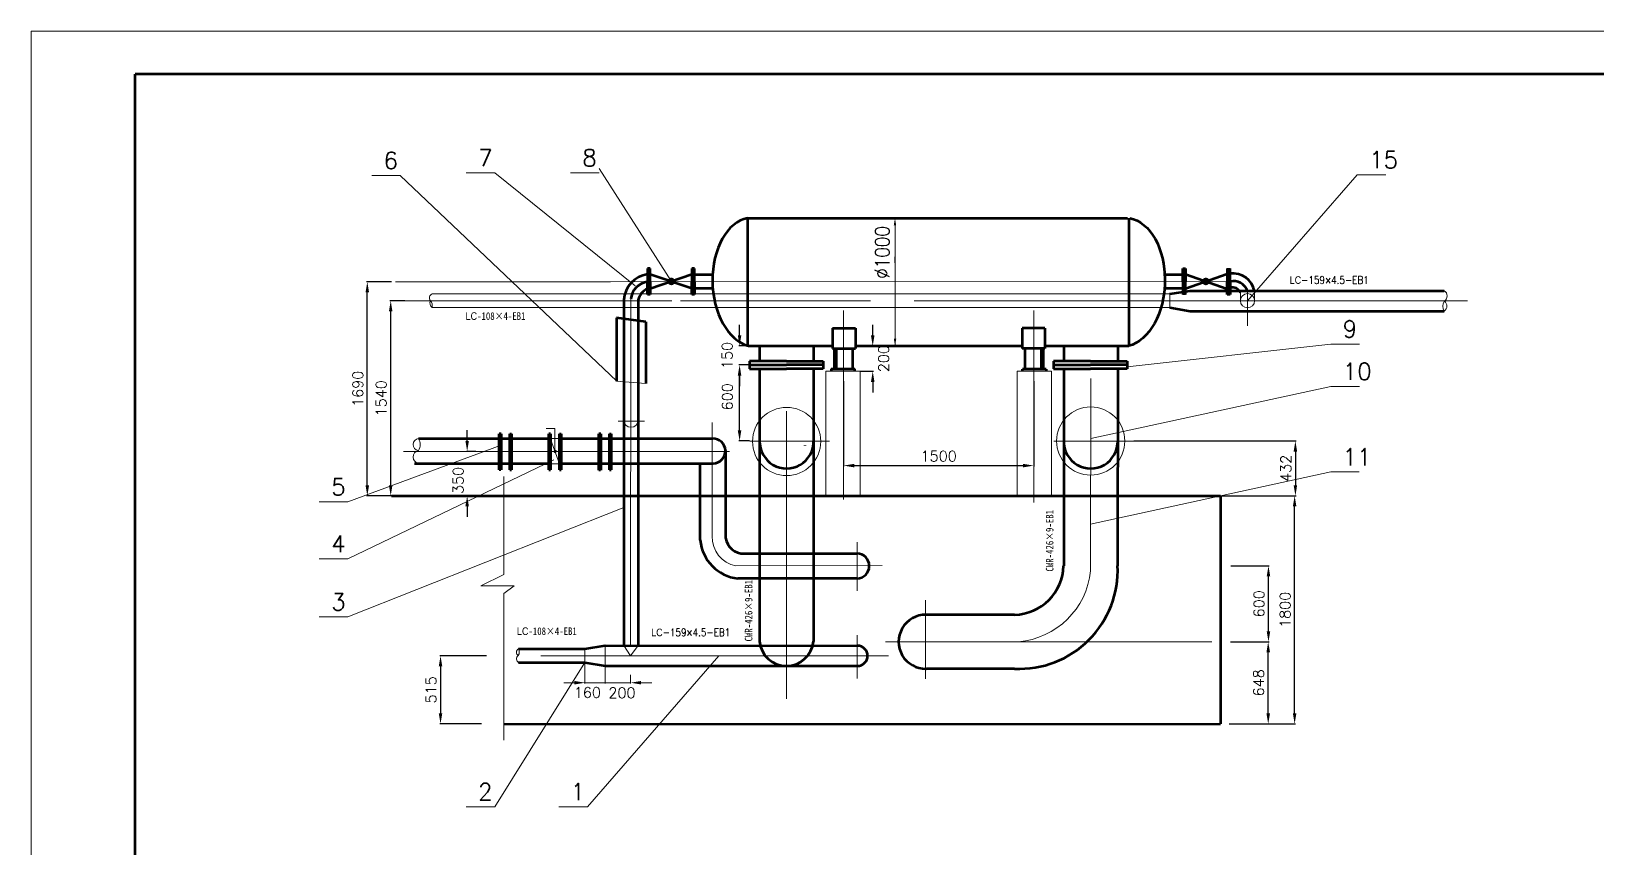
# Model space of a CAD drawing. Extents: x -13299 to -11289, y 2095 to 3220.
# Drawn here: x -12617.3 to -12246.7, y 3027.1 to 3220.4 of the extents above; entities that cross this region are included whole.
import ezdxf

# ---------------------------------------------------------------- set-up
doc = ezdxf.new("R2010")
doc.units = 0
doc.header["$LTSCALE"] = 10
doc.header["$MEASUREMENT"] = 0
doc.layers.get('Defpoints').update_dxf_attribs({"linetype": 'CONTINUOUS'})
for name, color, linetype, lineweight in [('1', 2, 'CONTINUOUS', 13), ('管道', 7, 'CONTINUOUS', 53), ('设备', 1, 'CONTINUOUS', 53)]:
    doc.layers.add(name, color=color, linetype=linetype, lineweight=lineweight)
doc.styles.add('HZTXT', font='txt', dxfattribs={"bigfont": 'HZTXT'})
doc.styles.get("Standard").update_dxf_attribs({"font": 'romant.shx', "width": 0.85, "bigfont": 'hztxt1.shx'})
doc.dimstyles.new('副本STANDARD', dxfattribs={"dimtxt": 2.5, "dimasz": 2.5, "dimexe": 0.18, "dimexo": 0.0625, "dimgap": 1, "dimtad": 1, "dimdec": 4, "dimzin": 0, "dimdsep": 46, "dimtxsty": 'HZTXT', "dimcen": 0.09, "dimclrt": 2, "dimadec": 0, "dimazin": 0, "dimtfac": 1, "dimtdec": 4, "dimtofl": 0, "dimtmove": 2, "dimatfit": 3, "dimfxl": 0, "dimtolj": 1, "dimtzin": 0, "dimarcsym": 0})

# ---------------------------------------------------------------- blocks, each defined once
blk = doc.blocks.new('*D86')
at = {"layer": '1', "color": 0, "lineweight": -2}
for p, q in [((-12509.54, 3072.55), (-12520.57, 3072.55)), ((-12520.39, 3070.05), (-12520.39, 3058.89)), ((-12510.71, 3056.39), (-12520.57, 3056.39))]:
    blk.add_line(p, q, dxfattribs=at)
at = {"layer": '1', "color": 0}
for points in [[(-12520.8, 3070.05), (-12519.97, 3070.05), (-12520.39, 3072.55)], [(-12520.8, 3058.89), (-12519.97, 3058.89), (-12520.39, 3056.39)]]:
    blk.add_solid(points, dxfattribs=at)
at = {"layer": 'Defpoints', "color": 0}
for p in [(-12509.48, 3072.55), (-12520.39, 3056.39), (-12510.64, 3056.39)]:
    blk.add_point(p, dxfattribs=at)
at = {"layer": '1', "color": 2, "insert": (-12522.64, 3064.47), "char_height": 2.5, "attachment_point": 5, "rotation": 90, "style": 'HZTXT'}
blk.add_mtext('\\A1;515', dxfattribs=at)
blk = doc.blocks.new('*D87')
at = {"layer": '1', "color": 0, "lineweight": -2}
for p, q in [((-12333.31, 3093.84), (-12324.21, 3093.84)), ((-12324.39, 3078.34), (-12324.39, 3091.34)), ((-12333.31, 3075.84), (-12324.21, 3075.84))]:
    blk.add_line(p, q, dxfattribs=at)
at = {"layer": '1', "color": 0}
for points in [[(-12324.8, 3091.34), (-12323.97, 3091.34), (-12324.39, 3093.84)], [(-12324.8, 3078.34), (-12323.97, 3078.34), (-12324.39, 3075.84)]]:
    blk.add_solid(points, dxfattribs=at)
at = {"layer": 'Defpoints', "color": 0}
for p in [(-12333.38, 3093.84), (-12324.39, 3093.84), (-12333.38, 3075.84)]:
    blk.add_point(p, dxfattribs=at)
at = {"layer": '1', "color": 2, "insert": (-12326.64, 3084.84), "char_height": 2.5, "attachment_point": 5, "rotation": 90, "style": 'HZTXT'}
blk.add_mtext('\\A1;600', dxfattribs=at)
blk = doc.blocks.new('*D88')
at = {"layer": '1', "color": 0, "lineweight": -2}
for p, q in [((-12333.38, 3075.84), (-12324.27, 3075.84)), ((-12324.45, 3058.9), (-12324.45, 3073.34)), ((-12324.94, 3056.4), (-12324.27, 3056.4))]:
    blk.add_line(p, q, dxfattribs=at)
at = {"layer": '1', "color": 0}
for points in [[(-12324.87, 3073.34), (-12324.03, 3073.34), (-12324.45, 3075.84)], [(-12324.87, 3058.9), (-12324.03, 3058.9), (-12324.45, 3056.4)]]:
    blk.add_solid(points, dxfattribs=at)
at = {"layer": 'Defpoints', "color": 0}
for p in [(-12333.44, 3075.84), (-12324.45, 3075.84), (-12325, 3056.4)]:
    blk.add_point(p, dxfattribs=at)
at = {"layer": '1', "color": 2, "insert": (-12326.7, 3066.12), "char_height": 2.5, "attachment_point": 5, "rotation": 90, "style": 'HZTXT'}
blk.add_mtext('\\A1;648', dxfattribs=at)
blk = doc.blocks.new('*D89')
at = {"layer": '1', "color": 0, "lineweight": -2}
for p, q in [((-12447.26, 3141.39), (-12449.77, 3141.39)), ((-12449.59, 3125.89), (-12449.59, 3138.89)), ((-12447.26, 3123.39), (-12449.77, 3123.39))]:
    blk.add_line(p, q, dxfattribs=at)
at = {"layer": '1', "color": 0}
for points in [[(-12450.01, 3138.89), (-12449.18, 3138.89), (-12449.59, 3141.39)], [(-12450.01, 3125.89), (-12449.18, 3125.89), (-12449.59, 3123.39)]]:
    blk.add_solid(points, dxfattribs=at)
at = {"layer": 'Defpoints', "color": 0}
for p in [(-12449.59, 3141.39), (-12447.2, 3141.39), (-12447.2, 3123.39)]:
    blk.add_point(p, dxfattribs=at)
at = {"layer": '1', "color": 2, "insert": (-12452.48, 3133.85), "char_height": 2.5, "attachment_point": 5, "rotation": 90, "style": 'HZTXT'}
blk.add_mtext('\\A1;600', dxfattribs=at)
blk = doc.blocks.new('*D98')
at = {"layer": '1', "color": 0, "lineweight": -2}
for p, q in [((-12331.79, 3110.42), (-12318.01, 3110.42)), ((-12318.19, 3058.9), (-12318.19, 3107.92)), ((-12333.68, 3056.4), (-12318.01, 3056.4))]:
    blk.add_line(p, q, dxfattribs=at)
at = {"layer": '1', "color": 0}
for points in [[(-12318.61, 3107.92), (-12317.78, 3107.92), (-12318.19, 3110.42)], [(-12318.61, 3058.9), (-12317.78, 3058.9), (-12318.19, 3056.4)]]:
    blk.add_solid(points, dxfattribs=at)
at = {"layer": 'Defpoints', "color": 0}
for p in [(-12331.86, 3110.42), (-12318.19, 3110.42), (-12333.74, 3056.4)]:
    blk.add_point(p, dxfattribs=at)
at = {"layer": '1', "color": 2, "insert": (-12320.44, 3083.41), "char_height": 2.5, "attachment_point": 5, "rotation": 90, "style": 'HZTXT'}
blk.add_mtext('\\A1;1800', dxfattribs=at)
blk = doc.blocks.new('*D203')
at = {"layer": '1', "color": 0, "lineweight": -2}
for p, q in [((-12424.96, 3137.52), (-12424.96, 3117.38)), ((-12379.97, 3137.52), (-12379.97, 3117.38)), ((-12422.46, 3117.56), (-12382.47, 3117.56))]:
    blk.add_line(p, q, dxfattribs=at)
at = {"layer": '1', "color": 0}
for points in [[(-12422.46, 3117.98), (-12422.46, 3117.14), (-12424.96, 3117.56)], [(-12382.47, 3117.98), (-12382.47, 3117.14), (-12379.97, 3117.56)]]:
    blk.add_solid(points, dxfattribs=at)
at = {"layer": 'Defpoints', "color": 0}
for p in [(-12424.96, 3137.58), (-12379.97, 3137.58), (-12379.97, 3117.56)]:
    blk.add_point(p, dxfattribs=at)
at = {"layer": '1', "color": 2, "insert": (-12402.46, 3119.81), "char_height": 2.5, "attachment_point": 5, "style": 'HZTXT'}
blk.add_mtext('\\A1;1500', dxfattribs=at)
blk = doc.blocks.new('*D205')
at = {"layer": '1', "color": 0, "lineweight": -2}
for p, q in [((-12449.59, 3148.39), (-12449.59, 3150.89)), ((-12447.52, 3145.89), (-12449.77, 3145.89)), ((-12447.36, 3141.39), (-12449.77, 3141.39)), ((-12449.59, 3138.89), (-12449.59, 3136.39))]:
    blk.add_line(p, q, dxfattribs=at)
at = {"layer": '1', "color": 0}
for points in [[(-12450.01, 3148.39), (-12449.18, 3148.39), (-12449.59, 3145.89)], [(-12450.01, 3138.89), (-12449.18, 3138.89), (-12449.59, 3141.39)]]:
    blk.add_solid(points, dxfattribs=at)
at = {"layer": 'Defpoints', "color": 0}
for p in [(-12449.59, 3145.89), (-12447.46, 3145.89), (-12447.3, 3141.39)]:
    blk.add_point(p, dxfattribs=at)
at = {"layer": '1', "color": 2, "insert": (-12452.52, 3143.64), "char_height": 2.5, "attachment_point": 5, "rotation": 90, "style": 'HZTXT'}
blk.add_mtext('\\A1;150', dxfattribs=at)
blk = doc.blocks.new('*D209')
at = {"layer": '1', "color": 0, "lineweight": -2}
for p, q in [((-12514.08, 3123.42), (-12514.08, 3125.92)), ((-12512.04, 3120.92), (-12514.26, 3120.92)), ((-12512.04, 3110.4), (-12514.26, 3110.4)), ((-12514.08, 3107.9), (-12514.08, 3105.4))]:
    blk.add_line(p, q, dxfattribs=at)
at = {"layer": '1', "color": 0}
for points in [[(-12514.5, 3123.42), (-12513.67, 3123.42), (-12514.08, 3120.92)], [(-12514.5, 3107.9), (-12513.67, 3107.9), (-12514.08, 3110.4)]]:
    blk.add_solid(points, dxfattribs=at)
at = {"layer": 'Defpoints', "color": 0}
for p in [(-12511.98, 3120.92), (-12514.08, 3110.4), (-12511.98, 3110.4)]:
    blk.add_point(p, dxfattribs=at)
at = {"layer": '1', "color": 2, "insert": (-12516.22, 3114.05), "char_height": 2.5, "attachment_point": 5, "rotation": 90, "style": 'HZTXT'}
blk.add_mtext('\\A1;350', dxfattribs=at)
blk = doc.blocks.new('*D290')
at = {"layer": '1', "color": 0, "lineweight": -2}
for p, q in [((-12531.97, 3161.1), (-12537.9, 3161.1)), ((-12537.72, 3112.9), (-12537.72, 3158.6)), ((-12532.03, 3110.4), (-12537.9, 3110.4))]:
    blk.add_line(p, q, dxfattribs=at)
at = {"layer": '1', "color": 0}
for points in [[(-12538.14, 3158.6), (-12537.31, 3158.6), (-12537.72, 3161.1)], [(-12538.14, 3112.9), (-12537.31, 3112.9), (-12537.72, 3110.4)]]:
    blk.add_solid(points, dxfattribs=at)
at = {"layer": 'Defpoints', "color": 0}
for p in [(-12537.72, 3161.1), (-12531.91, 3161.1), (-12531.97, 3110.4)]:
    blk.add_point(p, dxfattribs=at)
at = {"layer": '1', "color": 2, "insert": (-12539.97, 3135.75), "char_height": 2.5, "attachment_point": 5, "rotation": 90, "style": 'HZTXT'}
blk.add_mtext('\\A1;1690', dxfattribs=at)
blk = doc.blocks.new('*D291')
at = {"layer": '1', "color": 0, "lineweight": -2}
for p, q in [((-12356.24, 3123.39), (-12317.83, 3123.39)), ((-12318.01, 3120.89), (-12318.01, 3112.92)), ((-12360.04, 3110.42), (-12317.83, 3110.42))]:
    blk.add_line(p, q, dxfattribs=at)
at = {"layer": '1', "color": 0}
for points in [[(-12318.43, 3120.89), (-12317.6, 3120.89), (-12318.01, 3123.39)], [(-12318.43, 3112.92), (-12317.6, 3112.92), (-12318.01, 3110.42)]]:
    blk.add_solid(points, dxfattribs=at)
at = {"layer": 'Defpoints', "color": 0}
for p in [(-12356.3, 3123.39), (-12360.1, 3110.42), (-12318.01, 3110.42)]:
    blk.add_point(p, dxfattribs=at)
at = {"layer": '1', "color": 2, "insert": (-12320.26, 3116.9), "char_height": 2.5, "attachment_point": 5, "rotation": 90, "style": 'HZTXT'}
blk.add_mtext('\\A1;432', dxfattribs=at)
blk = doc.blocks.new('*D292')
at = {"layer": '1', "color": 0, "lineweight": -2}
for p, q in [((-12528.87, 3156.6), (-12532.36, 3156.6)), ((-12532.18, 3112.9), (-12532.18, 3154.1)), ((-12532.09, 3110.4), (-12532.36, 3110.4))]:
    blk.add_line(p, q, dxfattribs=at)
at = {"layer": '1', "color": 0}
for points in [[(-12532.6, 3154.1), (-12531.77, 3154.1), (-12532.18, 3156.6)], [(-12532.6, 3112.9), (-12531.77, 3112.9), (-12532.18, 3110.4)]]:
    blk.add_solid(points, dxfattribs=at)
at = {"layer": 'Defpoints', "color": 0}
for p in [(-12532.18, 3156.6), (-12528.81, 3156.6), (-12532.03, 3110.4)]:
    blk.add_point(p, dxfattribs=at)
at = {"layer": '1', "color": 2, "insert": (-12534.43, 3133.5), "char_height": 2.5, "attachment_point": 5, "rotation": 90, "style": 'HZTXT'}
blk.add_mtext('\\A1;1540', dxfattribs=at)
blk = doc.blocks.new('*D293')
at = {"layer": '1', "color": 0, "lineweight": -2}
for p, q in [((-12418.07, 3148.39), (-12418.07, 3150.89)), ((-12422.13, 3145.89), (-12417.89, 3145.89)), ((-12421, 3139.89), (-12417.89, 3139.89)), ((-12418.07, 3137.39), (-12418.07, 3134.89))]:
    blk.add_line(p, q, dxfattribs=at)
at = {"layer": '1', "color": 0}
for points in [[(-12418.49, 3148.39), (-12417.66, 3148.39), (-12418.07, 3145.89)], [(-12418.49, 3137.39), (-12417.66, 3137.39), (-12418.07, 3139.89)]]:
    blk.add_solid(points, dxfattribs=at)
at = {"layer": 'Defpoints', "color": 0}
for p in [(-12422.19, 3145.89), (-12418.07, 3145.89), (-12421.06, 3139.89)]:
    blk.add_point(p, dxfattribs=at)
at = {"layer": '1', "color": 2, "insert": (-12415.49, 3142.89), "char_height": 2.5, "attachment_point": 5, "rotation": 90, "style": 'HZTXT'}
blk.add_mtext('\\A1;200', dxfattribs=at)

msp = doc.modelspace()

# ---------------------------------------------------------------- hatches: boundary and pattern name
at = {"layer": '1'}
h = msp.add_hatch(color=256, dxfattribs=at)
edge = h.paths.add_edge_path()
edge.add_arc((-12465.74332, 3161.16545), 0.89801, 0, 360)
h = msp.add_hatch(color=256, dxfattribs=at)
edge = h.paths.add_edge_path()
edge.add_arc((-12339.21915, 3161.16654), 0.89801, 0, 360)
h = msp.add_hatch(color=256, dxfattribs=at)
h.paths.add_polyline_path([(-12493.25447, 3120.9287), (-12493.2129, 3121.00239), (-12493.2129, 3121.32251, 0.026300421), (-12493.25447, 3121.3247, 0.414213562), (-12493.65047, 3120.9287)])
h.paths.add_polyline_path([(-12492.85847, 3120.9287, 0.27061742), (-12493.05989, 3121.27359), (-12493.25447, 3120.9287)])
h.paths.add_polyline_path([(-12493.05989, 3121.27359, 0.102473955), (-12493.2129, 3121.32251), (-12493.2129, 3121.00239)])
h.paths.add_polyline_path([(-12493.25447, 3120.9287), (-12493.65047, 3120.9287, 0.27061742), (-12493.44905, 3120.5838)])
h.paths.add_polyline_path([(-12492.85847, 3120.9287), (-12493.25447, 3120.9287), (-12493.44905, 3120.5838, 0.129122375), (-12493.25447, 3120.5327, 0.414213562)])

# ---------------------------------------------------------------- linework, layer by layer
for p, q in [((-12617.26187, 3220.39324), (-12023.26187, 3220.39324)), ((-12617.26187, 2800.39324), (-12617.26187, 3220.39324)), ((-12482.86613, 3187.93021), (-12465.74332, 3161.16545)), ((-12529.91868, 3186.24709), (-12536.67383, 3186.24709)), ((-12529.91868, 3186.24709), (-12478.65905, 3137.53884)), ((-12507.52531, 3186.8869), (-12514.28046, 3186.8869)), ((-12507.52531, 3186.8869), (-12474.28057, 3160.11151)), ((-12482.86613, 3186.8869), (-12489.62128, 3186.8869)), ((-12303.38018, 3186.43628), (-12329.35786, 3156.59747)), ((-12296.62503, 3186.43628), (-12303.38018, 3186.43628)), ((-12412.77789, 3174.44809), (-12412.78992, 3145.886)), ((-12412.80917, 3166.97374), (-12412.81025, 3165.603)), ((-12531.02016, 3161.09705), (-12480.18932, 3161.09705)), ((-12481.1942, 3161.09705), (-12333.49588, 3161.15483)), ((-12333.49588, 3164.21689), (-12334.16679, 3164.21689)), ((-12455.93184, 3158.21747), (-12522.34446, 3158.21747)), ((-12471.34355, 3158.21747), (-12347.74603, 3158.21747)), ((-12455.93184, 3158.21747), (-12349.5839, 3158.21747)), ((-12349.5839, 3158.21747), (-12347.74603, 3158.21747)), ((-12347.74603, 3158.21747), (-12347.74603, 3154.97747)), ((-12344.66504, 3158.09276), (-12343.99413, 3158.09276)), ((-12331.03377, 3156.59747), (-12331.03377, 3158.51172)), ((-12329.35786, 3150.68063), (-12329.35786, 3158.84747)), ((-12327.68196, 3156.59747), (-12327.68196, 3158.84747)), ((-12528.81028, 3156.59747), (-12465.64707, 3156.59747)), ((-12455.87832, 3154.97747), (-12522.39256, 3154.97747)), ((-12475.39999, 3075.20112), (-12475.3512, 3157.02196)), ((-12463.60033, 3156.59747), (-12418.62042, 3156.59747)), ((-12455.87832, 3154.97747), (-12350.72376, 3154.97747)), ((-12424.9593, 3109.5332), (-12424.9593, 3154.26024)), ((-12408.23419, 3156.59747), (-12277.24845, 3156.59747)), ((-12379.9668, 3108.84511), (-12379.9668, 3154.26024)), ((-12350.72376, 3154.97747), (-12347.74603, 3154.97747)), ((-12309.62927, 3146.35492), (-12357.82004, 3140.95337)), ((-12302.87412, 3146.35492), (-12309.62927, 3146.35492)), ((-12429.15585, 3139.89103), (-12421.06086, 3139.89103)), ((-12429.15585, 3139.89103), (-12429.15585, 3110.40849)), ((-12428.99684, 3139.886), (-12422.86855, 3139.886)), ((-12421.06086, 3139.89103), (-12421.06086, 3110.40939)), ((-12383.88293, 3139.89103), (-12375.78794, 3139.89103)), ((-12383.88293, 3139.89103), (-12383.88293, 3110.41353)), ((-12375.78794, 3139.89103), (-12375.78794, 3110.41443)), ((-12478.6914, 3137.53022), (-12471.7759, 3136.97741)), ((-12366.50141, 3092.67554), (-12366.46905, 3138.14923)), ((-12309.62927, 3136.31493), (-12366.46905, 3123.97929)), ((-12302.87412, 3136.31493), (-12309.62927, 3136.31493)), ((-12478.32012, 3128.10521), (-12472.07403, 3128.10521)), ((-12456.05122, 3127.75341), (-12456.05122, 3100.85781)), ((-12438.45705, 3062.34556), (-12438.45705, 3130.4786)), ((-12493.31045, 3126.31092), (-12495.39236, 3126.31092)), ((-12494.35957, 3123.96296), (-12492.25707, 3123.96296)), ((-12493.31045, 3126.31092), (-12493.31045, 3120.85048)), ((-12542.32367, 3108.98984), (-12506.06098, 3122.38022)), ((-12529.1853, 3120.91714), (-12452.0066, 3120.91714)), ((-12494.35957, 3123.82852), (-12492.25707, 3118.01543)), ((-12428.28867, 3123.386), (-12447.19653, 3123.386)), ((-12356.30067, 3123.386), (-12375.20853, 3123.386)), ((-12542.32367, 3095.488), (-12493.54528, 3118.9322)), ((-12492.25707, 3118.01543), (-12494.35957, 3118.01543)), ((-12505.39422, 3115.01534), (-12505.39422, 3091.7724)), ((-12309.66162, 3116.06777), (-12366.50141, 3103.73213)), ((-12302.90647, 3116.06777), (-12309.66162, 3116.06777)), ((-12542.32367, 3108.98984), (-12549.07882, 3108.98984)), ((-12542.32367, 3081.74574), (-12476.98737, 3107.63617)), ((-12421.77072, 3087.92428), (-12421.77072, 3099.45164)), ((-12542.32367, 3095.488), (-12549.07882, 3095.488)), ((-12505.39422, 3091.7724), (-12510.87935, 3089.09276)), ((-12450.48982, 3093.79917), (-12415.86632, 3093.90847)), ((-12510.87935, 3089.09276), (-12502.95639, 3089.09276)), ((-12502.95639, 3089.09276), (-12505.39422, 3087.26574)), ((-12505.39422, 3087.26574), (-12505.39422, 3052.55027)), ((-12405.55931, 3067.0661), (-12405.55931, 3085.68689)), ((-12542.32367, 3081.74574), (-12549.07882, 3081.74574)), ((-12421.77072, 3067.14835), (-12421.77072, 3077.39575)), ((-12415.04362, 3075.86996), (-12383.57116, 3075.83705)), ((-12383.57116, 3075.83705), (-12337.80474, 3075.83705)), ((-12496.66283, 3072.55646), (-12414.31132, 3072.55646)), ((-12486.19999, 3070.93646), (-12486.19999, 3074.17646)), ((-12486.19999, 3074.11396), (-12486.19999, 3065.97406)), ((-12485.63008, 3036.80487), (-12454.50662, 3072.55739)), ((-12481.39999, 3074.93291), (-12481.39999, 3070.13353)), ((-12481.39999, 3074.87041), (-12481.39999, 3065.97406)), ((-12476.98737, 3074.93291), (-12475.39851, 3072.55646)), ((-12475.39851, 3072.55646), (-12473.58835, 3074.93265)), ((-12507.55767, 3036.80487), (-12486.19999, 3070.93646)), ((-12488.69999, 3066.15406), (-12491.19999, 3066.15406)), ((-12475.39999, 3066.15406), (-12486.39999, 3066.15406)), ((-12481.39999, 3068.03279), (-12481.39999, 3065.97406)), ((-12478.89999, 3066.15406), (-12476.39999, 3066.15406)), ((-12475.39999, 3068.03279), (-12475.39999, 3065.97406)), ((-12472.89999, 3066.15406), (-12470.39999, 3066.15406)), ((-12507.55767, 3036.80487), (-12514.31282, 3036.80487)), ((-12485.63008, 3036.80487), (-12492.38523, 3036.80487))]:
    msp.add_line(p, q, dxfattribs=at)
for centre, radius in [((-12329.35786, 3156.59747), 1.67591), ((-12438.45697, 3123.28191), 8.0778), ((-12366.46905, 3123.386), 8.0778)]:
    msp.add_circle(centre, radius, dxfattribs=at)
for centre, radius, start, end in [((-12329.35786, 3159.50451), 1.68813, 106.4156871, 107.4280576), ((-12522.04656, 3157.27724), 0.98629, 107.5803646, 223.5691455), ((-12283.58418, 3157.70303), 1.49445, 304.814463, 57.772766), ((-12521.61135, 3156.00715), 1.2925, 152.8241474, 232.8128243), ((-12524.40303, 3155.37195), 2.0488, 348.8986346, 36.738337), ((-12281.17429, 3155.28269), 1.96148, 142.5252922, 215.1202494), ((-12283.57614, 3155.33205), 1.42237, 304.1015508, 53.5439908), ((-12475.28706, 3128.3435), 1.69956, 180.3846547, 359.6153453), ((-12525.46832, 3122.54838), 1.41845, 94.2357342, 263.8289623), ((-12527.91355, 3122.58968), 2.71361, 327.6622914, 30.4024051), ((-12525.33115, 3119.6043), 1.56096, 100.6936132, 261.400971), ((-12449.06466, 3100.64222), 6.98989, 178.2325816, 258.2354893), ((-12385.2087, 3094.56843), 18.80282, 274.9962427, 354.2222394), ((-12501.5164, 3073.3806), 0.9007, 117.8902017, 238.6174001), ((-12501.35293, 3071.79424), 1.03356, 127.732332, 236.1137783), ((-12503.20006, 3073.43193), 1.46565, 325.9675742, 30.5400276)]:
    msp.add_arc(centre, radius, start, end, dxfattribs=at)
for points in [[(-12413.09498, 3174.44831), (-12412.52336, 3174.44786), (-12412.80782, 3176.16295)], [(-12413.07438, 3147.60108), (-12412.50276, 3147.60063), (-12412.78992, 3145.886)], [(-12488.69999, 3066.57073), (-12488.69999, 3065.73739), (-12486.19999, 3066.15406)], [(-12472.89999, 3066.57073), (-12472.89999, 3065.73739), (-12475.39999, 3066.15406)]]:
    msp.add_solid(points, dxfattribs=at)
at = {"layer": '管道'}
for p, q in [((-12470.75931, 3164.21689), (-12471.43022, 3164.21689)), ((-12471.43022, 3164.21689), (-12471.43022, 3161.15483)), ((-12471.43022, 3158.09276), (-12471.43022, 3161.15483)), ((-12471.10134, 3164.21689), (-12471.10134, 3161.2126)), ((-12471.10134, 3158.09276), (-12471.10134, 3161.09705)), ((-12470.75931, 3161.15483), (-12470.75931, 3164.21689)), ((-12470.75931, 3162.85435), (-12460.93197, 3159.54545)), ((-12460.93197, 3162.78545), (-12470.75931, 3159.4553)), ((-12470.75931, 3161.15483), (-12470.75931, 3158.09276)), ((-12460.93197, 3164.21689), (-12460.93197, 3161.15483)), ((-12460.26106, 3164.21689), (-12460.93197, 3164.21689)), ((-12460.93197, 3158.09276), (-12460.93197, 3161.15483)), ((-12460.60309, 3164.21689), (-12460.60309, 3161.2126)), ((-12460.60309, 3158.09276), (-12460.60309, 3161.09705)), ((-12460.26106, 3161.15483), (-12460.26106, 3164.21689)), ((-12460.26106, 3162.78545), (-12455.98616, 3162.78545)), ((-12460.26106, 3161.15483), (-12460.26106, 3158.09276)), ((-12349.22161, 3162.78545), (-12344.66117, 3162.78545)), ((-12344.66504, 3161.15483), (-12344.66504, 3164.21689)), ((-12344.66504, 3164.21689), (-12343.99413, 3164.21689)), ((-12344.66504, 3161.15483), (-12344.66504, 3158.09276)), ((-12344.32301, 3164.21689), (-12344.32301, 3161.2126)), ((-12344.32301, 3158.09276), (-12344.32301, 3161.09705)), ((-12343.99413, 3164.21689), (-12343.99413, 3161.15483)), ((-12334.16679, 3162.85435), (-12343.99413, 3159.4553)), ((-12343.99413, 3162.85435), (-12334.16679, 3159.4553)), ((-12343.99413, 3158.09276), (-12343.99413, 3161.15483)), ((-12334.16679, 3164.21689), (-12334.16679, 3161.15483)), ((-12334.16679, 3158.09276), (-12334.16679, 3161.15483)), ((-12333.8379, 3164.21689), (-12333.8379, 3161.2126)), ((-12333.8379, 3158.09276), (-12333.8379, 3161.09705)), ((-12333.49588, 3161.15483), (-12333.49588, 3164.21689)), ((-12333.49588, 3161.15483), (-12333.49588, 3158.09276)), ((-12470.75931, 3158.09276), (-12471.43022, 3158.09276)), ((-12460.26106, 3158.09276), (-12460.93197, 3158.09276)), ((-12460.26106, 3159.54545), (-12455.94026, 3159.54545)), ((-12349.21784, 3159.54545), (-12344.6574, 3159.54545)), ((-12347.74603, 3158.21747), (-12342.94603, 3158.97392)), ((-12342.98837, 3158.96724), (-12282.78722, 3158.96724)), ((-12333.49588, 3158.09276), (-12334.16679, 3158.09276)), ((-12333.8379, 3158.09276), (-12334.16679, 3158.09276)), ((-12476.97153, 3156.83323), (-12476.98589, 3074.9326)), ((-12473.57313, 3156.83323), (-12473.58834, 3074.93266)), ((-12347.74603, 3154.97747), (-12342.94603, 3154.15911)), ((-12342.94603, 3154.15911), (-12282.77868, 3154.15427)), ((-12471.7759, 3151.62703), (-12478.6914, 3152.59029)), ((-12478.6914, 3152.59029), (-12478.6914, 3137.53022)), ((-12471.7759, 3151.62703), (-12471.7759, 3136.97741)), ((-12444.84705, 3145.886), (-12444.84705, 3142.286)), ((-12432.06622, 3145.886), (-12432.06622, 3142.286)), ((-12372.85905, 3145.886), (-12372.85905, 3142.286)), ((-12360.07814, 3145.886), (-12360.07814, 3142.286)), ((-12447.23808, 3142.286), (-12447.23808, 3140.486)), ((-12438.5231, 3142.286), (-12447.23808, 3142.286)), ((-12447.23808, 3141.386), (-12438.5231, 3141.386)), ((-12447.23808, 3140.486), (-12438.5231, 3140.486)), ((-12444.84705, 3140.486), (-12444.87941, 3075.90116)), ((-12438.5231, 3142.286), (-12429.80812, 3142.286)), ((-12429.80812, 3141.386), (-12438.5231, 3141.386)), ((-12429.80812, 3140.486), (-12438.5231, 3140.486)), ((-12432.06599, 3140.486), (-12432.06821, 3075.88937)), ((-12429.80812, 3142.286), (-12429.80812, 3140.486)), ((-12366.53502, 3142.286), (-12375.25, 3142.286)), ((-12375.25, 3142.286), (-12375.25, 3140.486)), ((-12375.25, 3141.386), (-12366.53502, 3141.386)), ((-12375.25, 3140.486), (-12366.53502, 3140.486)), ((-12372.85905, 3140.486), (-12372.85849, 3093.86047)), ((-12366.53502, 3142.286), (-12357.82004, 3142.286)), ((-12357.82004, 3141.386), (-12366.53502, 3141.386)), ((-12357.82004, 3140.486), (-12366.53502, 3140.486)), ((-12360.07816, 3140.486), (-12360.11008, 3093.86047)), ((-12357.82004, 3142.286), (-12357.82004, 3140.486)), ((-12525.57309, 3123.96296), (-12494.76977, 3123.96296)), ((-12506.05575, 3125.09891), (-12506.47119, 3125.09891)), ((-12506.47119, 3116.55777), (-12506.47119, 3125.09891)), ((-12506.06098, 3125.09891), (-12506.06098, 3116.55422)), ((-12503.95849, 3125.11274), (-12503.54828, 3125.11274)), ((-12503.95849, 3116.56805), (-12503.95849, 3125.11274)), ((-12503.54828, 3125.10919), (-12503.54828, 3116.56805)), ((-12494.76977, 3116.56952), (-12494.76977, 3125.11067)), ((-12494.35433, 3125.11067), (-12494.76977, 3125.11067)), ((-12494.35957, 3125.11067), (-12494.35957, 3116.56598)), ((-12492.25707, 3116.57981), (-12492.25707, 3125.12449)), ((-12492.25707, 3125.12449), (-12491.84686, 3125.12095)), ((-12491.84686, 3125.12095), (-12491.84686, 3116.57981)), ((-12491.84686, 3123.96296), (-12455.93651, 3123.96296)), ((-12482.46563, 3125.05563), (-12482.88107, 3125.05563)), ((-12482.88107, 3116.51449), (-12482.88107, 3125.05563)), ((-12482.47087, 3125.05563), (-12482.47087, 3116.51094)), ((-12480.36837, 3125.06946), (-12479.95816, 3125.06591)), ((-12480.36837, 3116.52477), (-12480.36837, 3125.06946)), ((-12479.95816, 3125.06591), (-12479.95816, 3116.52477)), ((-12452.96274, 3121.10549), (-12452.96274, 3100.95691)), ((-12494.76977, 3118.01543), (-12526.57209, 3118.01543)), ((-12506.07834, 3116.56477), (-12506.47119, 3116.56477)), ((-12503.96372, 3116.56805), (-12503.54828, 3116.56805)), ((-12494.77501, 3116.57981), (-12494.35957, 3116.57981)), ((-12492.2623, 3116.57981), (-12491.84686, 3116.57981)), ((-12455.8832, 3118.01543), (-12491.84686, 3118.01543)), ((-12482.48822, 3116.52149), (-12482.88107, 3116.52149)), ((-12480.36837, 3116.52477), (-12479.95816, 3116.52477)), ((-12458.91027, 3099.93127), (-12458.91027, 3117.94705)), ((-12531.96855, 3110.39705), (-12335.72429, 3110.41889)), ((-12335.72429, 3110.41889), (-12335.72429, 3056.39629)), ((-12449.32653, 3096.78248), (-12421.77072, 3096.78154)), ((-12421.77072, 3090.83401), (-12450.00688, 3090.83401)), ((-12384.50141, 3082.25047), (-12405.6634, 3082.25013)), ((-12501.93773, 3074.17668), (-12486.19999, 3074.17646)), ((-12486.19999, 3074.17646), (-12481.39999, 3074.93291)), ((-12481.39999, 3074.93291), (-12421.67003, 3074.92877)), ((-12501.92919, 3070.93623), (-12486.19999, 3070.93646)), ((-12486.19999, 3070.93646), (-12481.39999, 3070.18)), ((-12481.39999, 3070.13353), (-12421.67003, 3070.13353)), ((-12384.49941, 3069.47038), (-12405.35956, 3069.47136)), ((-12505.2871, 3056.37521), (-12335.72429, 3056.39629))]:
    msp.add_line(p, q, dxfattribs=at)
for centre, radius, start, end in [((-12470.46292, 3156.40371), 6.52276, 98.5281977, 176.2243465), ((-12470.83307, 3156.59859), 4.53792, 97.5616606, 174.6467125), ((-12332.84098, 3157.81615), 5.2611, 11.3047608, 97.1506863), ((-12332.66961, 3157.77241), 3.48187, 17.9843697, 103.7274679), ((-12469.49589, 3155.68777), 4.23509, 117.1769593, 164.3077729), ((-12332.9234, 3157.66938), 2.06887, 24.0258275, 106.0638532), ((-12455.93651, 3121.0048), 2.97547, 1.939363, 91.1345238), ((-12455.93055, 3121.0506), 2.97547, 271.939363, 1.7632359), ((-12438.45697, 3123.28191), 6.39093, 179.0667709, 0.9332291), ((-12438.45705, 3120.14367), 4.86497, 25.8287251, 26.2140066), ((-12366.46897, 3123.28191), 6.39093, 179.0667709, 0.9332291), ((-12448.86767, 3100.8544), 10.08494, 185.2519273, 263.5139126), ((-12448.5802, 3101.1035), 4.38499, 178.0842716, 260.200494), ((-12421.87142, 3093.80777), 2.97547, 271.939363, 88.060637), ((-12383.4157, 3092.77603), 23.33083, 267.3327652, 2.6641313), ((-12384.802, 3094.16165), 11.91497, 271.445648, 358.5515684), ((-12405.55931, 3075.86004), 6.39093, 89.0667709, 270.9332291), ((-12438.48945, 3076.55706), 6.42353, 185.8606302, 354.0336338), ((-12421.69684, 3072.52959), 2.39621, 270.6412306, 89.3587694)]:
    msp.add_arc(centre, radius, start, end, dxfattribs=at)
at = {"layer": '设备'}
for p, q in [((-12592.71302, 2810.72142), (-12592.71302, 3210.21248)), ((-12031.06994, 3210.21248), (-12592.71302, 3210.21248)), ((-12447.70716, 3176.16295), (-12357.72216, 3176.16295)), ((-12447.70716, 3176.16295), (-12447.70716, 3145.886)), ((-12357.47055, 3176.16295), (-12357.47055, 3145.886)), ((-12427.6259, 3150.10368), (-12422.19021, 3150.10368)), ((-12427.6259, 3150.10368), (-12427.6259, 3145.28319)), ((-12422.19021, 3150.10368), (-12422.19021, 3145.28319)), ((-12377.36814, 3150.10368), (-12382.73589, 3150.10368)), ((-12382.73589, 3150.10368), (-12382.73589, 3145.28319)), ((-12377.3002, 3150.10368), (-12377.3002, 3145.28319)), ((-12447.45555, 3145.886), (-12427.6259, 3145.886)), ((-12427.6259, 3145.28319), (-12422.19021, 3145.28319)), ((-12427.18275, 3145.2849), (-12427.18275, 3140.4424)), ((-12426.73199, 3145.2858), (-12426.73199, 3140.4424)), ((-12422.86855, 3145.28319), (-12422.86855, 3140.4424)), ((-12422.19021, 3145.886), (-12382.73589, 3145.886)), ((-12377.3002, 3145.28319), (-12382.73589, 3145.28319)), ((-12382.05755, 3145.28319), (-12382.05755, 3140.37597)), ((-12378.19411, 3145.2858), (-12378.19411, 3140.37597)), ((-12377.74335, 3145.2849), (-12377.74335, 3140.37597)), ((-12377.3002, 3145.886), (-12357.47055, 3145.886)), ((-12427.94569, 3140.4424), (-12427.94569, 3139.95243)), ((-12427.94569, 3140.4424), (-12422.31275, 3140.4424)), ((-12422.31275, 3139.95243), (-12422.31275, 3140.4424)), ((-12376.98041, 3140.37597), (-12382.61335, 3140.37597)), ((-12382.61335, 3139.886), (-12382.61335, 3140.37597)), ((-12376.98041, 3140.37597), (-12376.98041, 3139.886))]:
    msp.add_line(p, q, dxfattribs=at)
msp.add_ellipse((-12446.14682, 3160.97672), major_axis=(-0.58003, 15.2998), ratio=0.64426924, start_param=0.099911399, end_param=2.949886268, dxfattribs=at)
at = {"layer": '设备', "extrusion": (0, 0, -1)}
msp.add_ellipse((-12358.77928, 3160.97672), major_axis=(0.58003, 15.2998), ratio=0.64426924, start_param=0.099911399, end_param=2.949886268, dxfattribs=at)

# ---------------------------------------------------------------- texts
at = {"layer": '1', "style": 'HZTXT'}
for s, p in [('6', (-12533.86558, 3187.79681)), ('7', (-12511.47221, 3188.43662)), ('8', (-12486.81303, 3188.43662)), ('15', (-12300.57193, 3187.98601)), ('9', (-12306.82102, 3147.90465)), ('10', (-12306.82102, 3137.86465)), ('11', (-12306.85337, 3117.61749)), ('5', (-12546.27057, 3110.53957)), ('4', (-12546.27057, 3097.03773)), ('3', (-12546.27057, 3083.29547)), ('2', (-12511.50457, 3038.35459)), ('1', (-12489.57698, 3038.35459))]:
    msp.add_text(s, height=4, dxfattribs=at).set_placement(p)
at = {"layer": '1'}
for s, insert, char_height, attachment_point, rotation in [('∅1000', (-12415.80846, 3168.03509), 3.428, 5, 89.6959406), ('{\\fFangSong_GB2312|b0|i0|c134|p49;CWR-426×9-EB1}', (-12377.08958, 3092.48192), 1.8, 1, 90), ('{\\fFangSong_GB2312|b0|i0|c134|p49;CWR-426×9-EB1}', (-12448.35159, 3075.93022), 1.8, 1, 90)]:
    msp.add_mtext(s, dxfattribs=dict(at, insert=insert, char_height=char_height, attachment_point=attachment_point, rotation=rotation))
at = {"layer": '1', "char_height": 1.8, "attachment_point": 1}
for s, insert in [('{\\fArial|b0|i0|c0|p32;LC}-159×4.5-EB1', (-12319.37324, 3162.39076)), ('{\\fArial|b0|i0|c0|p32;LC\\fFangSong_GB2312|b0|i0|c134|p49;-108×4-EB1}', (-12514.46361, 3153.87294)), ('{\\fArial|b0|i0|c0|p32;LC\\fFangSong_GB2312|b0|i0|c134|p49;-108×4-EB1}', (-12502.30564, 3079.25923)), ('{\\fArial|b0|i0|c0|p32;LC}-159×4.5-EB1', (-12470.53152, 3078.96386))]:
    msp.add_mtext(s, dxfattribs=dict(at, insert=insert))
at = {"layer": '1', "char_height": 2.5, "attachment_point": 5, "style": 'HZTXT'}
for s, insert in [('\\A1;160', (-12485.62295, 3063.83714)), ('\\A1;200', (-12477.43402, 3063.74921))]:
    msp.add_mtext(s, dxfattribs=dict(at, insert=insert))

# ---------------------------------------------------------------- dimensions: what is measured, and where the dimension line sits
at = {"layer": '1'}
for base, p1, p2, text, picture, middle in [((-12537.72325, 3161.09705), (-12531.96855, 3110.39705), (-12531.90821, 3161.09705), '1690', '*D290', (-12539.97325, 3135.74705)), ((-12532.182, 3156.59747), (-12532.03105, 3110.39705), (-12528.81028, 3156.59747), '1540', '*D292', (-12534.432, 3133.49726)), ((-12449.59337, 3145.886), (-12447.30058, 3141.386), (-12447.45555, 3145.886), '150', '*D205', (-12452.52337, 3143.636)), ((-12318.01375, 3110.41618), (-12356.30067, 3123.386), (-12360.09875, 3110.41618), '432', '*D291', (-12320.26375, 3116.90109)), ((-12318.19375, 3110.41889), (-12333.7425, 3056.39705), (-12331.85629, 3110.41889), '1800', '*D98', (-12320.44375, 3083.40797)), ((-12324.38536, 3093.83705), (-12333.37735, 3075.83705), (-12333.37735, 3093.83705), '600', '*D87', (-12326.63536, 3084.83705)), ((-12324.44985, 3075.83705), (-12325.00423, 3056.39705), (-12333.43985, 3075.83705), '648', '*D88', (-12326.69985, 3066.11705)), ((-12520.38674, 3056.38633), (-12509.48236, 3072.54582), (-12510.64463, 3056.38633), '515', '*D86', (-12522.63674, 3064.46607))]:
    dim = msp.add_linear_dim(base=base, p1=p1, p2=p2, angle=90, text=text, dimstyle='副本STANDARD', dxfattribs=at)
    dim.commit()
    dim.dimension.update_dxf_attribs({"geometry": picture, "text_midpoint": middle})
for base, p1, p2, text, picture, middle in [((-12418.07492, 3145.886), (-12421.06086, 3139.89103), (-12422.19021, 3145.886), '200', '*D293', (-12415.49304, 3142.88851)), ((-12449.59337, 3141.386), (-12447.19653, 3123.386), (-12447.19653, 3141.386), '600', '*D89', (-12452.47697, 3133.84647)), ((-12514.08173, 3110.39921), (-12511.98231, 3120.91714), (-12511.98231, 3110.39921), '350', '*D209', (-12516.22423, 3114.05295))]:
    dim = msp.add_linear_dim(base=base, p1=p1, p2=p2, angle=90, text=text, dimstyle='副本STANDARD', dxfattribs=at)
    dim.commit()
    dim.dimension.update_dxf_attribs({"geometry": picture, "text_midpoint": middle, "dimtype": 160})
dim = msp.add_linear_dim(base=(-12379.9668, 3117.56091), p1=(-12424.9593, 3137.58152), p2=(-12379.9668, 3137.58152), text='1500', dimstyle='副本STANDARD', dxfattribs=at)
dim.commit()
dim.dimension.update_dxf_attribs({"geometry": '*D203', "text_midpoint": (-12402.46305, 3119.81091)})

doc.saveas('drawing.dxf')
